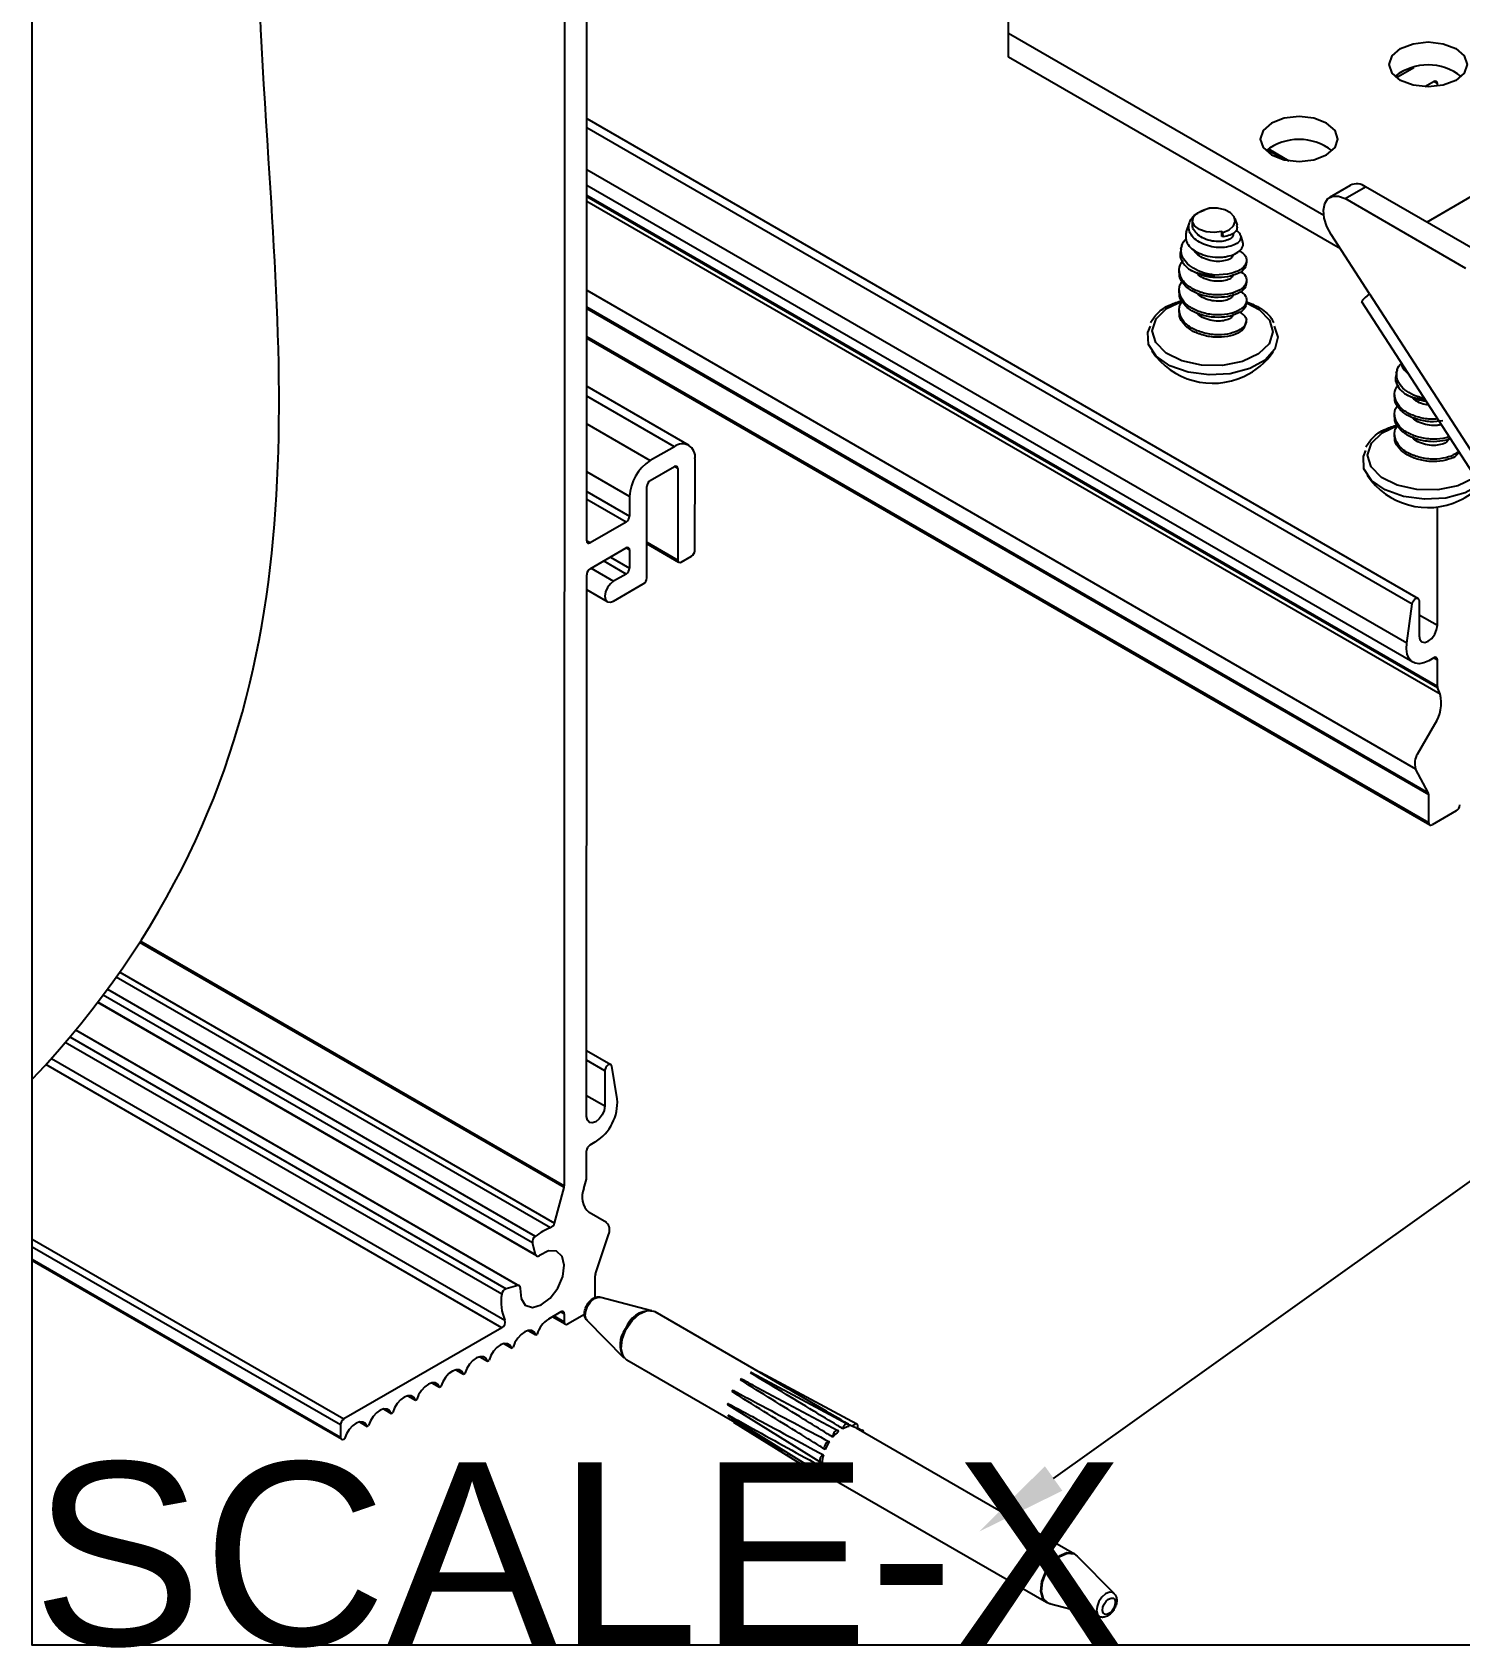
# Model space of a CAD drawing. Extents: x 0 to 9.71, y -8.92 to 0.
# Drawn here: x 0 to 2.93, y -8.925 to -5.609 of the extents above; entities that cross this region are included whole.
import ezdxf
from ezdxf import colors
from ezdxf.entities.mleader import LeaderData, LeaderLine
from ezdxf.math import Vec2, Vec3

# ---------------------------------------------------------------- set-up
doc = ezdxf.new("R2010")
doc.units = 0
doc.header["$LTSCALE"] = 0.5
doc.header["$MEASUREMENT"] = 0
for name, color, linetype in [('Brackets', 181, 'CONTINUOUS'), ('Dimension', 10, 'CONTINUOUS'), ('FAB DWG', 221, 'CONTINUOUS'), ('Hardware', 242, 'CONTINUOUS'), ('Housing', 150, 'CONTINUOUS')]:
    doc.layers.add(name, color=color, linetype=linetype)
doc.layers.add('Text-Unprinted', color=131, linetype='CONTINUOUS', plot=False)
doc.styles.add('LSAD_Standard', font='arial.ttf')
doc.styles.get("Standard").update_dxf_attribs({"font": 'arial.ttf'})

msp = doc.modelspace()

# ---------------------------------------------------------------- linework, layer by layer
at = {"layer": 'Brackets', "transparency": 16777216}
for p, q in [((2.0037, -5.6117), (2.0037, -5.5097)), ((2.6513, -5.9855), (2.0037, -5.6117)), ((2.0037, -5.6606), (2.0037, -5.6117)), ((2.6854, -6.054), (2.0037, -5.6606)), ((2.8624, -5.9988), (3.4765, -5.6444)), ((2.6636, -5.9478), (2.7059, -5.9234)), ((2.6948, -5.9509), (2.7371, -5.9265)), ((2.9852, -6.0697), (2.7371, -5.9265)), ((2.9429, -6.0941), (2.6948, -5.9509)), ((2.745, -6.1462), (2.6664, -6.0247)), ((3.4504, -7.2775), (2.7291, -6.1623)), ((2.745, -6.1462), (3.4662, -7.2614))]:
    msp.add_line(p, q, dxfattribs=at)
at = {"layer": 'Brackets', "transparency": 16777216, "flags": 128}
for points in [[(2.9221, -5.7082), (2.8961, -5.7182), (2.8655, -5.7217), (2.8349, -5.7182), (2.8089, -5.7082), (2.7916, -5.6932), (2.7855, -5.6755), (2.7916, -5.6578), (2.8089, -5.6429), (2.8349, -5.6329), (2.8655, -5.6293), (2.8961, -5.6329), (2.9221, -5.6429), (2.9394, -5.6578), (2.9455, -5.6755), (2.9394, -5.6932), (2.9221, -5.7082)], [(2.6569, -5.8612), (2.6743, -5.8462), (2.6803, -5.8285), (2.6743, -5.8109), (2.6569, -5.7959), (2.631, -5.7859), (2.6003, -5.7824), (2.5697, -5.7859), (2.5438, -5.7959), (2.5264, -5.8109), (2.5203, -5.8285), (2.5264, -5.8462), (2.5438, -5.8612), (2.5697, -5.8712), (2.6003, -5.8747), (2.631, -5.8712), (2.6569, -5.8612)], [(2.6664, -6.0247), (2.6576, -6.0079), (2.6521, -5.9906), (2.6507, -5.9743), (2.6533, -5.9606), (2.6598, -5.9507), (2.6695, -5.9455), (2.6815, -5.9456), (2.6948, -5.9509)], [(2.745, -6.1462), (2.736, -6.1537), (2.7306, -6.1591), (2.7291, -6.1621), (2.7291, -6.1623)]]:
    msp.add_lwpolyline(points, dxfattribs=at)
at = {"layer": 'Brackets', "transparency": 16777216}
for centre, radius, start, end in [((2.8655, -5.7861), 0.1097, 51.7505, 128.0891), ((2.6003, -5.939), 0.1096, 51.7271, 128.2729), ((2.7189, -5.951), 0.0305, 53.3912, 115.307)]:
    msp.add_arc(centre, radius, start, end, dxfattribs=at)
at = {"layer": 'Dimension', "transparency": 16777216}
msp.add_open_spline([(0, -7.7583), (0.5678, -7.1527), (0.4742, -5.7013), (0.3806, -4.25), (1.5469, -3.5139)], degree=3, knots=[0.28605, 0.28605, 0.28605, 0.28605, 1, 1.899542, 1.899542, 1.899542, 1.899542], dxfattribs=at)
at = {"layer": 'Hardware', "transparency": 16777216}
for p, q in [((2.3688, -6.0206), (2.3754, -6.0003)), ((2.3816, -6.0036), (2.3816, -5.9963)), ((2.4168, -5.9701), (2.4053, -5.9746)), ((2.4688, -5.9914), (2.4733, -6.0054)), ((2.4437, -6.0202), (2.4419, -6.0181)), ((2.4419, -6.0283), (2.4419, -6.0181)), ((2.4447, -6.0286), (2.4419, -6.0283)), ((2.4447, -6.0286), (2.4437, -6.0202)), ((2.4802, -6.0263), (2.4846, -6.0396)), ((2.3576, -6.0547), (2.3602, -6.0468)), ((2.3546, -6.1031), (2.3546, -6.098)), ((2.4926, -6.0776), (2.4926, -6.0827)), ((2.4537, -6.1062), (2.4273, -6.1076)), ((2.4926, -6.1184), (2.4926, -6.1235)), ((2.3546, -6.1439), (2.3546, -6.1388)), ((2.4926, -6.1593), (2.4926, -6.1644)), ((2.3546, -6.1848), (2.3546, -6.1797)), ((2.7997, -6.3097), (2.8023, -6.3019)), ((2.7966, -6.3582), (2.7966, -6.3531)), ((2.7966, -6.399), (2.7966, -6.3939)), ((2.7966, -6.4398), (2.7966, -6.4347)), ((1.1668, -8.2052), (1.2714, -8.2325)), ((1.2148, -8.3304), (1.1389, -8.2535)), ((1.2779, -8.2351), (1.4939, -8.3598)), ((1.486, -8.488), (1.2204, -8.3347)), ((1.4764, -8.3597), (1.6744, -8.4657)), ((1.4792, -8.3858), (1.6537, -8.4792)), ((1.4949, -8.3596), (1.6929, -8.4656)), ((1.6184, -8.5446), (1.4276, -8.4262)), ((1.6197, -8.5677), (1.4289, -8.4493)), ((1.6312, -8.5809), (1.4404, -8.4625)), ((1.6909, -8.4735), (2.1392, -8.7323)), ((1.6942, -8.4734), (1.7044, -8.4788)), ((1.624, -8.5674), (1.6309, -8.5714)), ((2.0818, -8.8319), (1.6334, -8.5731)), ((2.1448, -8.7366), (2.2208, -8.8135)), ((2.1929, -8.8618), (2.0882, -8.8345))]:
    msp.add_line(p, q, dxfattribs=at)
at = {"layer": 'Hardware', "transparency": 16777216, "flags": 128}
for points in [[(2.4419, -6.0181), (2.426, -6.0205), (2.4098, -6.0192), (2.3957, -6.0144), (2.3858, -6.0069), (2.3817, -5.9978), (2.3839, -5.9884), (2.3922, -5.9803), (2.4053, -5.9746)], [(2.4437, -6.0202), (2.4568, -6.0147), (2.4658, -6.0069), (2.4695, -5.9978), (2.4675, -5.9885), (2.46, -5.9802), (2.448, -5.9739), (2.433, -5.9704), (2.4168, -5.9701)], [(2.4924, -6.1647), (2.5185, -6.1785), (2.5398, -6.2), (2.5469, -6.2244), (2.5391, -6.2485), (2.5172, -6.2697), (2.484, -6.2852), (2.4434, -6.2932), (2.4004, -6.2928), (2.3601, -6.284), (2.3273, -6.2678), (2.3061, -6.2463), (2.299, -6.2219), (2.3068, -6.1978), (2.3286, -6.1766), (2.3607, -6.1615)], [(2.5495, -6.2125), (2.5565, -6.2349), (2.5505, -6.2598), (2.5307, -6.2822), (2.4991, -6.2996), (2.4593, -6.3102), (2.4156, -6.3128), (2.3726, -6.3071), (2.3351, -6.2937), (2.3071, -6.2742), (2.2916, -6.2505), (2.2903, -6.2253), (2.2952, -6.2129)], [(2.9619, -6.5222), (2.9593, -6.5247), (2.9261, -6.5403), (2.8855, -6.5483), (2.8425, -6.5479), (2.8021, -6.539), (2.7694, -6.5229), (2.7482, -6.5013), (2.741, -6.477), (2.7489, -6.4528), (2.7707, -6.4317), (2.8028, -6.4166)], [(2.9719, -6.5377), (2.9412, -6.5547), (2.9014, -6.5653), (2.8577, -6.5679), (2.8147, -6.5622), (2.7772, -6.5488), (2.7492, -6.5292), (2.7337, -6.5056), (2.7324, -6.4804), (2.7373, -6.468)], [(1.1389, -8.2535), (1.1371, -8.2511), (1.1351, -8.2436), (1.1361, -8.2341), (1.14, -8.2241), (1.1462, -8.215), (1.1537, -8.2084), (1.1615, -8.2051), (1.1668, -8.2052)], [(1.2204, -8.3347), (1.2127, -8.3267), (1.2086, -8.3114), (1.2106, -8.292), (1.2186, -8.2716), (1.2312, -8.2532), (1.2465, -8.2396), (1.2622, -8.2329), (1.276, -8.2342), (1.2779, -8.2351)], [(1.6553, -8.481), (1.654, -8.4793), (1.652, -8.4788), (1.6497, -8.4794), (1.6473, -8.4812), (1.6452, -8.4838), (1.6437, -8.4869), (1.643, -8.49), (1.6432, -8.4926)], [(1.6762, -8.4711), (1.6762, -8.4683), (1.6752, -8.4663), (1.6734, -8.4654), (1.6712, -8.4656), (1.6688, -8.467), (1.6665, -8.4693), (1.6648, -8.4723), (1.6638, -8.4754)], [(1.6935, -8.475), (1.6946, -8.4721), (1.6948, -8.4692), (1.6942, -8.4668), (1.6927, -8.4655), (1.6906, -8.4653), (1.6882, -8.4662), (1.6858, -8.4683), (1.6839, -8.4711)], [(1.7063, -8.4824), (1.706, -8.4808), (1.7048, -8.4791), (1.7029, -8.4784), (1.7006, -8.479), (1.7005, -8.479)], [(1.6362, -8.5022), (1.634, -8.5021), (1.6316, -8.5032), (1.6293, -8.5053), (1.6273, -8.5081), (1.6261, -8.5112), (1.6258, -8.5142), (1.6263, -8.5166), (1.6278, -8.5181)], [(1.624, -8.529), (1.6216, -8.5305), (1.6193, -8.5329), (1.6176, -8.5359), (1.6167, -8.539), (1.6167, -8.5419), (1.6176, -8.544), (1.6193, -8.545), (1.6215, -8.5449)], [(1.6221, -8.5544), (1.62, -8.557), (1.6186, -8.5601), (1.6179, -8.5632), (1.6183, -8.5658), (1.6195, -8.5675), (1.6214, -8.5682), (1.6237, -8.5676), (1.6261, -8.5659)], [(1.6309, -8.5714), (1.6297, -8.5745), (1.6294, -8.5774), (1.6301, -8.5798), (1.6316, -8.5811), (1.6337, -8.5813), (1.6361, -8.5803), (1.6385, -8.5783), (1.6397, -8.5767)], [(2.0882, -8.8345), (2.0853, -8.8335), (2.0757, -8.8246), (2.0716, -8.8093), (2.0737, -8.79), (2.0816, -8.7697), (2.0941, -8.7513), (2.1094, -8.7378), (2.1251, -8.7311), (2.1387, -8.7324), (2.1448, -8.7366)], [(2.1392, -8.7323), (2.1373, -8.7313), (2.1236, -8.7301), (2.1079, -8.7367), (2.0925, -8.7503), (2.0799, -8.7687)], [(2.0799, -8.7687), (2.072, -8.7892), (2.0699, -8.8085), (2.074, -8.8239), (2.0818, -8.8319)], [(2.2208, -8.8135), (2.2178, -8.8114), (2.211, -8.8108), (2.2033, -8.8141), (2.1958, -8.8208), (2.1896, -8.8298), (2.1857, -8.8399), (2.1847, -8.8494), (2.1867, -8.8569), (2.1914, -8.8613), (2.1929, -8.8618)], [(2.22, -8.8439), (2.2159, -8.8498), (2.211, -8.8541), (2.2059, -8.8563), (2.2015, -8.8559), (2.1984, -8.853), (2.1971, -8.8481), (2.1978, -8.8419), (2.2003, -8.8353), (2.2044, -8.8294), (2.2093, -8.825), (2.2144, -8.8229), (2.2188, -8.8233), (2.2219, -8.8261), (2.2232, -8.8311), (2.2225, -8.8373), (2.22, -8.8439)]]:
    msp.add_lwpolyline(points, dxfattribs=at)
at = {"layer": 'Hardware', "transparency": 16777216}
for centre, radius, start, end in [((2.4224, -6.0043), 0.1034, 244.1727, 272.7143), ((2.4608, -6.1987), 0.0317, 297.5498, 1.6288), ((2.4233, -6.1788), 0.151, 214.0974, 295.0415), ((2.4233, -6.1788), 0.151, 295.0415, 325.0404), ((2.8644, -6.2594), 0.1034, 244.1727, 266.8025), ((2.9028, -6.4538), 0.0317, 297.5498, 326.025), ((2.8653, -6.4339), 0.151, 214.0974, 295.0415), ((2.8653, -6.4339), 0.151, 295.0415, 315.5631), ((1.2713, -8.2898), 0.0573, 89.8726, 160.5926), ((1.2586, -8.3023), 0.0521, 142.7688, 212.7588), ((1.4557, -8.3753), 0.00213, 92.6976, 175.4731), ((1.4761, -8.3614), 0.00164, 81.2401, 160.2736), ((1.4946, -8.3607), 0.00112, 71.1561, 140.8552), ((1.439, -8.3987), 0.00256, 116.1792, 188.1243), ((1.4292, -8.4251), 0.00192, 126.2944, 214.5943), ((1.43, -8.4483), 0.00149, 143.2062, 221.8514), ((1.441, -8.4617), 0.000994, 167.679, 231.188), ((1.7048, -8.5442), 0.0803, 128.093, 140.0777), ((1.6827, -8.5099), 0.0394, 99.4703, 118.788), ((1.6809, -8.4909), 0.02, 60.2073, 81.6398), ((1.7189, -8.556), 0.0987, 146.9292, 157.3743), ((1.6917, -8.5478), 0.0703, 164.5224, 177.6309), ((1.6533, -8.5498), 0.0316, 188.2636, 210.6536), ((1.643, -8.5564), 0.0193, 230.8666, 239.9984)]:
    msp.add_arc(centre, radius, start, end, dxfattribs=at)
for points, knots in [([(2.4474, -6.051), (2.4418, -6.0512), (2.4304, -6.0517), (2.4122, -6.0478), (2.3954, -6.0408), (2.3824, -6.0309), (2.3749, -6.0187), (2.3731, -6.0059), (2.3777, -5.9939), (2.3847, -5.9849), (2.3908, -5.9815), (2.3923, -5.9806)], [0, 0, 0, 0, 0.119838, 0.24375, 0.368513, 0.493067, 0.611994, 0.731076, 0.849958, 0.963263, 1, 1, 1, 1]), ([(2.3959, -5.9784), (2.3977, -5.9773), (2.4037, -5.9733), (2.4113, -5.9714), (2.4168, -5.9701)], [0, 0, 0, 0, 0.294246, 1, 1, 1, 1]), ([(2.3689, -6.0206), (2.3681, -6.0246), (2.3665, -6.0329), (2.372, -6.0455), (2.383, -6.0567), (2.399, -6.065), (2.418, -6.0703), (2.4357, -6.0717), (2.4458, -6.0705), (2.4496, -6.07)], [0, 0, 0, 0, 0.140818, 0.290005, 0.441509, 0.592877, 0.746367, 0.90275, 1, 1, 1, 1]), ([(2.4419, -6.0385), (2.4367, -6.0388), (2.4262, -6.0392), (2.4095, -6.035), (2.3949, -6.0278), (2.3852, -6.0174), (2.3809, -6.0087), (2.3819, -6.0042), (2.382, -6.0036)], [0, 0, 0, 0, 0.192669, 0.390743, 0.58047, 0.776708, 0.972946, 1, 1, 1, 1]), ([(2.4651, -6.024), (2.4648, -6.026), (2.4642, -6.0304), (2.4558, -6.0359), (2.4465, -6.0377), (2.4419, -6.0385)], [0, 0, 0, 0, 0.293943, 0.651856, 1, 1, 1, 1]), ([(2.4447, -6.0286), (2.4498, -6.0276), (2.4598, -6.0255), (2.4697, -6.0194), (2.4746, -6.0123), (2.4734, -6.0076), (2.4729, -6.0055)], [0, 0, 0, 0, 0.2731399, 0.5321947, 0.7919879, 1, 1, 1, 1]), ([(2.4709, -6.0161), (2.471, -6.0161), (2.4757, -6.0181), (2.4798, -6.0239), (2.4818, -6.0328), (2.4762, -6.0414), (2.4647, -6.0479), (2.4532, -6.0499), (2.4474, -6.051)], [0, 0, 0, 0, 0.005424, 0.205002, 0.405664, 0.605946, 0.797349, 1, 1, 1, 1]), ([(2.3583, -6.0548), (2.3572, -6.0585), (2.3547, -6.0671), (2.3598, -6.0809), (2.3687, -6.0913), (2.3757, -6.0962), (2.3773, -6.0974)], [0, 0, 0, 0, 0.24364, 0.56966, 0.901705, 1, 1, 1, 1]), ([(2.4273, -6.1076), (2.4195, -6.1063), (2.4039, -6.1037), (2.3829, -6.0944), (2.3674, -6.0819), (2.3587, -6.0666), (2.3581, -6.0511), (2.3619, -6.0396), (2.3674, -6.0346), (2.3683, -6.0338)], [0, 0, 0, 0, 0.1653344, 0.3306677, 0.4951001, 0.6538847, 0.813242, 0.9719327, 1, 1, 1, 1]), ([(2.4419, -6.0794), (2.4367, -6.0796), (2.4262, -6.0801), (2.4094, -6.0758), (2.3954, -6.0685), (2.3871, -6.0616), (2.3856, -6.0574), (2.3855, -6.0571)], [0, 0, 0, 0, 0.243729, 0.494298, 0.734306, 0.98255, 1, 1, 1, 1]), ([(2.4651, -6.0648), (2.4648, -6.0668), (2.4642, -6.0712), (2.4558, -6.0767), (2.4465, -6.0785), (2.4419, -6.0794)], [0, 0, 0, 0, 0.2939432, 0.6518559, 1, 1, 1, 1]), ([(2.4496, -6.07), (2.4548, -6.0689), (2.4659, -6.0664), (2.4785, -6.0593), (2.485, -6.05), (2.4868, -6.0428), (2.4846, -6.0397), (2.4845, -6.0397)], [0, 0, 0, 0, 0.221429, 0.479853, 0.738877, 0.997324, 1, 1, 1, 1]), ([(2.4778, -6.0585), (2.4806, -6.06), (2.4894, -6.0646), (2.494, -6.0756), (2.4905, -6.0889), (2.4767, -6.1002), (2.4613, -6.1042), (2.4537, -6.1062)], [0, 0, 0, 0, 0.107373, 0.3328, 0.551056, 0.778501, 1, 1, 1, 1]), ([(2.4537, -6.147), (2.4452, -6.1479), (2.4279, -6.1498), (2.4004, -6.1445), (2.3766, -6.1342), (2.3597, -6.1188), (2.3533, -6.1009), (2.3548, -6.0864), (2.3612, -6.0794), (2.3629, -6.0776)], [0, 0, 0, 0, 0.156772, 0.317753, 0.472229, 0.631782, 0.791334, 0.945811, 1, 1, 1, 1]), ([(2.4537, -6.1113), (2.4452, -6.1122), (2.428, -6.114), (2.3998, -6.1089), (2.3848, -6.1012), (2.3773, -6.0974)], [0, 0, 0, 0, 0.3286, 0.666022, 1, 1, 1, 1]), ([(2.4919, -6.0826), (2.4915, -6.0864), (2.4904, -6.0946), (2.4766, -6.1053), (2.4613, -6.1093), (2.4537, -6.1113)], [0, 0, 0, 0, 0.294199, 0.651774, 1, 1, 1, 1]), ([(2.4537, -6.1521), (2.4452, -6.153), (2.4279, -6.1549), (2.4004, -6.1496), (2.3764, -6.1393), (2.3605, -6.124), (2.3534, -6.1108), (2.355, -6.104), (2.3552, -6.1032)], [0, 0, 0, 0, 0.192746, 0.390666, 0.580589, 0.776754, 0.972918, 1, 1, 1, 1]), ([(2.4799, -6.1414), (2.482, -6.1425), (2.4898, -6.1468), (2.4939, -6.1573), (2.4905, -6.1706), (2.4765, -6.1816), (2.4545, -6.1888), (2.4277, -6.1904), (2.4004, -6.1854), (2.3766, -6.175), (2.3597, -6.1596), (2.3535, -6.1417), (2.3543, -6.1282), (2.3598, -6.1221), (2.3606, -6.1212)], [0, 0, 0, 0, 0.033301, 0.129411, 0.222464, 0.319434, 0.41387, 0.508305, 0.605275, 0.698328, 0.794438, 0.890549, 0.983601, 1, 1, 1, 1]), ([(2.4419, -6.1202), (2.4367, -6.1204), (2.4262, -6.1209), (2.4096, -6.1166), (2.3966, -6.1106), (2.3918, -6.1051), (2.39, -6.103)], [0, 0, 0, 0, 0.277265, 0.56231, 0.835341, 1, 1, 1, 1]), ([(2.4651, -6.1056), (2.4648, -6.1076), (2.4642, -6.112), (2.4558, -6.1175), (2.4465, -6.1193), (2.4419, -6.1202)], [0, 0, 0, 0, 0.293943, 0.651856, 1, 1, 1, 1]), ([(2.4799, -6.1006), (2.482, -6.1017), (2.4898, -6.106), (2.4939, -6.1165), (2.4905, -6.1297), (2.4767, -6.141), (2.4613, -6.145), (2.4537, -6.147)], [0, 0, 0, 0, 0.080462, 0.312686, 0.537521, 0.771823, 1, 1, 1, 1]), ([(2.4919, -6.1235), (2.4915, -6.1272), (2.4904, -6.1354), (2.4766, -6.1461), (2.4613, -6.1501), (2.4537, -6.1521)], [0, 0, 0, 0, 0.294199, 0.651774, 1, 1, 1, 1]), ([(2.2955, -6.2053), (2.2997, -6.1988), (2.3091, -6.1846), (2.3319, -6.169), (2.3516, -6.1628), (2.3597, -6.1602)], [0, 0, 0, 0, 0.328652, 0.7244601, 1, 1, 1, 1]), ([(2.4919, -6.1643), (2.4915, -6.168), (2.4904, -6.1763), (2.4764, -6.1867), (2.4545, -6.1939), (2.4277, -6.1955), (2.4005, -6.1905), (2.3764, -6.1801), (2.3605, -6.1648), (2.3534, -6.1516), (2.355, -6.1448), (2.3552, -6.144)], [0, 0, 0, 0, 0.104822, 0.232224, 0.356295, 0.480367, 0.607769, 0.730023, 0.856295, 0.982567, 1, 1, 1, 1]), ([(2.4924, -6.1978), (2.492, -6.2023), (2.4911, -6.2113), (2.4764, -6.2224), (2.4545, -6.2296), (2.4277, -6.2312), (2.4004, -6.2262), (2.3766, -6.2158), (2.3597, -6.2004), (2.3535, -6.1826), (2.3543, -6.169), (2.3598, -6.1629), (2.3606, -6.162)], [0, 0, 0, 0, 0.109878, 0.22089, 0.328999, 0.437109, 0.54812, 0.654647, 0.764674, 0.8747, 0.981227, 1, 1, 1, 1]), ([(2.4651, -6.1465), (2.4648, -6.1485), (2.4642, -6.1529), (2.4557, -6.1582), (2.4424, -6.1616), (2.426, -6.1616), (2.4097, -6.1574), (2.3966, -6.1515), (2.3919, -6.146), (2.3901, -6.144)], [0, 0, 0, 0, 0.130513, 0.289429, 0.444007, 0.598585, 0.757501, 0.909719, 1, 1, 1, 1]), ([(2.4946, -6.1634), (2.5039, -6.1672), (2.5148, -6.1716), (2.5235, -6.1776), (2.5248, -6.1785)], [0, 0, 0, 0, 0.851871, 1, 1, 1, 1]), ([(2.4754, -6.2268), (2.4686, -6.2295), (2.455, -6.2349), (2.4276, -6.2362), (2.4005, -6.2313), (2.3764, -6.2209), (2.3605, -6.2056), (2.3534, -6.1925), (2.355, -6.1857), (2.3552, -6.1848)], [0, 0, 0, 0, 0.1644881, 0.3255294, 0.490894, 0.6495772, 0.8134749, 0.9773726, 1, 1, 1, 1]), ([(2.4651, -6.1873), (2.4648, -6.1893), (2.4642, -6.1937), (2.4557, -6.199), (2.4424, -6.2024), (2.426, -6.2024), (2.4097, -6.1983), (2.3966, -6.1923), (2.3919, -6.1868), (2.3901, -6.1848)], [0, 0, 0, 0, 0.130513, 0.289429, 0.444007, 0.598585, 0.757501, 0.909719, 1, 1, 1, 1]), ([(2.4924, -6.1978), (2.4906, -6.1945), (2.4876, -6.1891), (2.4809, -6.1851), (2.4783, -6.1836)], [0, 0, 0, 0, 0.613018, 1, 1, 1, 1]), ([(2.5248, -6.1785), (2.5295, -6.1819), (2.5399, -6.1896), (2.5454, -6.1996), (2.5484, -6.205)], [0, 0, 0, 0, 0.449813, 1, 1, 1, 1]), ([(2.8573, -6.3605), (2.8536, -6.3598), (2.8423, -6.3572), (2.825, -6.3495), (2.8095, -6.3369), (2.8008, -6.3217), (2.8002, -6.3062), (2.804, -6.2947), (2.8095, -6.2896), (2.8103, -6.2889)], [0.0852186, 0.0852186, 0.0852186, 0.0852186, 0.1653344, 0.3306677, 0.4951001, 0.6538847, 0.813242, 0.9719327, 1, 1, 1, 1]), ([(2.8098, -6.287), (2.8098, -6.2873), (2.8102, -6.2917), (2.8139, -6.3003), (2.8209, -6.3076), (2.8251, -6.3107)], [0.1330539, 0.1330539, 0.1330539, 0.1330539, 0.1408183, 0.290005, 0.4329667, 0.4329667, 0.4329667, 0.4329667]), ([(2.8004, -6.3099), (2.7993, -6.3136), (2.7968, -6.3222), (2.8019, -6.336), (2.8108, -6.3464), (2.8178, -6.3513), (2.8194, -6.3524)], [0, 0, 0, 0, 0.24364, 0.56966, 0.901705, 1, 1, 1, 1]), ([(2.8958, -6.4072), (2.8873, -6.4081), (2.87, -6.41), (2.8425, -6.4047), (2.8185, -6.3944), (2.8025, -6.379), (2.7954, -6.3659), (2.7971, -6.3591), (2.7973, -6.3582)], [0, 0, 0, 0, 0.192746, 0.390666, 0.580589, 0.776754, 0.972918, 1, 1, 1, 1]), ([(2.8849, -6.4031), (2.88, -6.4035), (2.8661, -6.4041), (2.8425, -6.3996), (2.8187, -6.3893), (2.8018, -6.3739), (2.7954, -6.3559), (2.7969, -6.3414), (2.8033, -6.3345), (2.805, -6.3327)], [0.0665749, 0.0665749, 0.0665749, 0.0665749, 0.156772, 0.3177526, 0.4722291, 0.6317818, 0.7913345, 0.945811, 1, 1, 1, 1]), ([(2.8616, -6.3671), (2.8551, -6.3663), (2.8396, -6.3628), (2.8269, -6.3563), (2.8194, -6.3524)], [0.4306369, 0.4306369, 0.4306369, 0.4306369, 0.6660223, 1, 1, 1, 1]), ([(2.8667, -6.375), (2.8617, -6.3743), (2.8512, -6.3714), (2.8387, -6.3657), (2.8339, -6.3602), (2.8321, -6.3581)], [0.304403, 0.304403, 0.304403, 0.304403, 0.5623097, 0.8353413, 1, 1, 1, 1]), ([(2.9085, -6.4397), (2.9046, -6.441), (2.8927, -6.4441), (2.8698, -6.4454), (2.8425, -6.4405), (2.8187, -6.4301), (2.8018, -6.4147), (2.7955, -6.3968), (2.7964, -6.3832), (2.8019, -6.3771), (2.8027, -6.3762)], [0.3608511, 0.3608511, 0.3608511, 0.3608511, 0.4138695, 0.5083049, 0.6052754, 0.698328, 0.7944383, 0.8905487, 0.9836013, 1, 1, 1, 1]), ([(2.7376, -6.4604), (2.7418, -6.4539), (2.7511, -6.4396), (2.7739, -6.4241), (2.7937, -6.4178), (2.8018, -6.4153)], [0, 0, 0, 0, 0.328652, 0.7244601, 1, 1, 1, 1]), ([(2.9112, -6.4438), (2.9065, -6.4456), (2.8939, -6.4491), (2.8698, -6.4505), (2.8426, -6.4456), (2.8185, -6.4352), (2.8026, -6.4199), (2.7954, -6.4067), (2.7971, -6.3999), (2.7973, -6.3991)], [0.2703582, 0.2703582, 0.2703582, 0.2703582, 0.3562952, 0.4803665, 0.6077686, 0.7300232, 0.8562952, 0.9825672, 1, 1, 1, 1]), ([(2.9279, -6.4696), (2.9251, -6.4723), (2.9162, -6.4783), (2.8966, -6.4847), (2.8698, -6.4863), (2.8425, -6.4813), (2.8187, -6.4709), (2.8018, -6.4555), (2.7955, -6.4376), (2.7964, -6.4241), (2.8019, -6.418), (2.8027, -6.4171)], [0.1435522, 0.1435522, 0.1435522, 0.1435522, 0.22089, 0.3289994, 0.4371087, 0.5481203, 0.6546467, 0.7646736, 0.8747005, 0.9812268, 1, 1, 1, 1]), ([(2.8923, -6.4145), (2.8897, -6.4152), (2.8823, -6.4167), (2.8681, -6.4167), (2.8518, -6.4125), (2.8387, -6.4066), (2.8339, -6.4011), (2.8322, -6.399)], [0.3502743, 0.3502743, 0.3502743, 0.3502743, 0.444007, 0.5985853, 0.7575011, 0.9097194, 1, 1, 1, 1]), ([(2.9175, -6.4819), (2.9106, -6.4846), (2.8971, -6.4899), (2.8697, -6.4913), (2.8426, -6.4864), (2.8185, -6.476), (2.8026, -6.4607), (2.7954, -6.4476), (2.7971, -6.4407), (2.7973, -6.4399)], [0, 0, 0, 0, 0.1644881, 0.3255294, 0.490894, 0.6495772, 0.8134749, 0.9773726, 1, 1, 1, 1]), ([(2.9072, -6.4424), (2.9069, -6.4444), (2.9063, -6.4488), (2.8977, -6.4541), (2.8845, -6.4575), (2.8681, -6.4575), (2.8518, -6.4533), (2.8387, -6.4474), (2.8339, -6.4419), (2.8322, -6.4399)], [0, 0, 0, 0, 0.130513, 0.289429, 0.444007, 0.598585, 0.757501, 0.909719, 1, 1, 1, 1]), ([(1.1389, -8.253), (1.1379, -8.252), (1.1353, -8.2494), (1.1335, -8.2432), (1.1333, -8.235), (1.136, -8.2254), (1.1417, -8.2159), (1.1493, -8.2085), (1.1573, -8.2049), (1.1635, -8.2041), (1.1662, -8.2052), (1.1666, -8.2054)], [0, 0, 0, 0, 0.06444, 0.168056, 0.288578, 0.430646, 0.578038, 0.727819, 0.865064, 0.977726, 1, 1, 1, 1]), ([(1.6432, -8.4926), (1.6395, -8.4903), (1.6196, -8.478), (1.5563, -8.4388), (1.4969, -8.4019), (1.4536, -8.3751)], [0, 0, 0, 0, 0.058989, 0.315059, 1, 1, 1, 1]), ([(1.4556, -8.3732), (1.4561, -8.3734), (1.46, -8.3755), (1.4679, -8.3797), (1.4753, -8.3837), (1.4794, -8.3859)], [0, 0, 0, 0, 0.06283, 0.483617, 1, 1, 1, 1]), ([(1.6638, -8.4754), (1.66, -8.4732), (1.6402, -8.4611), (1.5771, -8.4228), (1.5178, -8.3869), (1.4746, -8.3608)], [0, 0, 0, 0, 0.058989, 0.315059, 1, 1, 1, 1]), ([(1.6839, -8.4711), (1.6801, -8.4689), (1.6602, -8.4572), (1.5968, -8.42), (1.5371, -8.3853), (1.4937, -8.36)], [0, 0, 0, 0, 0.058989, 0.3150592, 1, 1, 1, 1]), ([(1.6278, -8.5181), (1.624, -8.5157), (1.6039, -8.5032), (1.54, -8.4636), (1.4801, -8.4263), (1.4364, -8.3991)], [0, 0, 0, 0, 0.058989, 0.315059, 1, 1, 1, 1]), ([(1.4378, -8.3964), (1.4383, -8.3967), (1.4421, -8.3987), (1.4592, -8.4077), (1.5247, -8.4426), (1.587, -8.4759), (1.6362, -8.5022)], [0, 0, 0, 0, 0.007458, 0.057409, 0.257212, 1, 1, 1, 1]), ([(1.428, -8.4236), (1.4285, -8.4238), (1.4323, -8.4258), (1.4491, -8.4348), (1.5138, -8.4697), (1.5754, -8.5029), (1.624, -8.529)], [0, 0, 0, 0, 0.0074583, 0.057409, 0.2572117, 1, 1, 1, 1]), ([(1.4288, -8.4474), (1.4293, -8.4476), (1.433, -8.4497), (1.4495, -8.4588), (1.5134, -8.4943), (1.5742, -8.5279), (1.6221, -8.5544)], [0, 0, 0, 0, 0.007458, 0.057409, 0.257212, 1, 1, 1, 1]), ([(1.4861, -8.4881), (1.4871, -8.4887), (1.5115, -8.5027), (1.5359, -8.5168), (1.5594, -8.5303)], [0, 0, 0, 0, 0.040038, 1, 1, 1, 1]), ([(2.2207, -8.8139), (2.2215, -8.8147), (2.2239, -8.8169), (2.2259, -8.8226), (2.2265, -8.8305), (2.2247, -8.8382), (2.2225, -8.8429), (2.2217, -8.8445)], [0, 0, 0, 0, 0.102585, 0.316867, 0.561113, 0.852572, 1, 1, 1, 1]), ([(2.0903, -8.8345), (2.0896, -8.8346), (2.0865, -8.8347), (2.0841, -8.8327), (2.0822, -8.8313)], [0, 0, 0, 0, 0.2350531, 1, 1, 1, 1]), ([(2.2217, -8.8445), (2.2201, -8.8471), (2.2165, -8.853), (2.2089, -8.8594), (2.2009, -8.8623), (2.1952, -8.8629), (2.193, -8.8618), (2.1929, -8.8618)], [0, 0, 0, 0, 0.243514, 0.530407, 0.782653, 0.992683, 1, 1, 1, 1])]:
    msp.add_open_spline(points, degree=3, knots=knots, dxfattribs=at)
at = {"layer": 'Housing', "transparency": 16777216}
for p, q in [((1.1381, -6.6532), (1.1382, -5.4987)), ((1.0923, -5.5375), (1.092, -7.977)), ((2.8, -5.6979), (2.8037, -5.7)), ((2.8037, -5.7), (2.8359, -5.6814)), ((2.8775, -5.7105), (2.8585, -5.7215)), ((2.8846, -5.7146), (2.8775, -5.7105)), ((2.8846, -5.7203), (2.8846, -5.7146)), ((1.1382, -5.7867), (2.8446, -6.7714)), ((1.1382, -5.8048), (2.8327, -6.7827)), ((2.5708, -5.8715), (2.535, -5.8508)), ((2.5375, -5.8488), (2.5796, -5.8731)), ((2.8214, -6.863), (1.1382, -5.8917)), ((2.8342, -6.9024), (1.1382, -5.9237)), ((2.8843, -6.9518), (1.1382, -5.9442)), ((1.1382, -5.9465), (2.8847, -6.9544)), ((2.8898, -6.9677), (1.1382, -5.9569)), ((1.1382, -6.1389), (2.8396, -7.1208)), ((2.8659, -7.1708), (1.1382, -6.1738)), ((1.1382, -6.1765), (2.8666, -7.1739)), ((2.8665, -7.2319), (1.1382, -6.2345)), ((2.8686, -7.2365), (1.1382, -6.2379)), ((1.1381, -6.3359), (1.3479, -6.457)), ((1.318, -6.46), (1.1381, -6.3562)), ((1.1381, -6.4133), (1.2685, -6.4885)), ((1.318, -6.46), (1.2685, -6.4885)), ((1.3603, -6.6723), (1.3604, -6.4845)), ((1.226, -6.562), (1.1381, -6.5113)), ((1.2685, -6.5294), (1.318, -6.5008)), ((1.325, -6.5049), (1.3179, -6.5008)), ((1.325, -6.5049), (1.325, -6.6927)), ((1.1381, -6.5517), (1.226, -6.6024)), ((1.226, -6.562), (1.226, -6.6024)), ((1.2614, -6.7294), (1.2614, -6.5416)), ((1.219, -6.6147), (1.1381, -6.568)), ((2.8843, -6.8265), (2.8843, -6.5838)), ((1.219, -6.6147), (1.1452, -6.6573)), ((1.1381, -6.6532), (1.1452, -6.6573)), ((1.2614, -6.656), (1.325, -6.6927)), ((1.3271, -6.6973), (1.2614, -6.6594)), ((1.1452, -6.7104), (1.219, -6.6678)), ((1.219, -6.7213), (1.1726, -6.6945)), ((1.1868, -6.6864), (1.226, -6.709)), ((1.226, -6.6719), (1.219, -6.6678)), ((1.226, -6.6719), (1.226, -6.709)), ((1.3321, -6.6968), (1.3533, -6.6845)), ((1.138, -7.8345), (1.1381, -6.7226)), ((1.147, -6.7093), (1.1933, -6.736)), ((1.219, -6.7213), (1.1933, -6.736)), ((1.1808, -6.7781), (1.1381, -6.7535)), ((1.1933, -6.7769), (1.2543, -6.7417)), ((2.8214, -6.863), (2.8327, -6.7827)), ((2.8467, -6.776), (2.8467, -6.8482)), ((2.8467, -6.8049), (2.8843, -6.8265)), ((2.8772, -6.8931), (2.8667, -6.8992)), ((2.8772, -6.8931), (2.8843, -6.8972)), ((2.8843, -6.9518), (2.8843, -6.8972)), ((2.8898, -6.9677), (2.8847, -6.9544)), ((2.8438, -7.0907), (2.8791, -7.0295)), ((2.8659, -7.1708), (2.8396, -7.1208)), ((2.8665, -7.2319), (2.8666, -7.1739)), ((2.9231, -7.2074), (2.8736, -7.236)), ((1.0916, -7.9801), (0.2204, -7.4773)), ((0.2219, -7.4749), (1.092, -7.977)), ((1.064, -8.063), (0.1723, -7.5485)), ((0.1796, -7.5382), (1.0721, -8.0532)), ((1.0269, -8.094), (0.1454, -7.5853)), ((0.1541, -7.5736), (1.0325, -8.0805)), ((1.0351, -8.1206), (0.1339, -7.6006)), ((0.1347, -7.5995), (1.0333, -8.118)), ((0.9967, -8.1815), (0.0887, -7.6576)), ((0.0895, -7.6565), (0.9998, -8.1818)), ((0.9638, -8.1995), (0.0678, -7.6825)), ((0.0773, -7.6713), (0.9726, -8.188)), ((0.0391, -7.7155), (0.9703, -8.2529)), ((1.138, -7.6993), (1.1876, -7.7279)), ((1.1755, -7.7406), (1.138, -7.719)), ((0.9639, -8.2682), (0.0279, -7.728)), ((1.1755, -7.7406), (1.1755, -7.8129)), ((1.2008, -7.7985), (1.1896, -7.7311)), ((1.138, -7.7912), (1.1755, -7.8129)), ((1.145, -7.893), (1.1556, -7.8869)), ((1.1379, -7.9599), (1.138, -7.9052)), ((1.0721, -8.0532), (1.0916, -7.9801)), ((1.1324, -7.9821), (1.1375, -7.9629)), ((1.1784, -8.052), (1.1431, -8.0316)), ((0, -8.0864), (0.6395, -8.4554)), ((1.1563, -8.1576), (1.1826, -8.0772)), ((0.6324, -8.4677), (0, -8.1028)), ((1.0333, -8.118), (1.0269, -8.094)), ((0, -8.1275), (0.6324, -8.4925)), ((0.6345, -8.4971), (0, -8.1309)), ((0.9967, -8.1815), (0.9726, -8.188)), ((1.1556, -8.2059), (1.1556, -8.1615)), ((1.0849, -8.2355), (1.0594, -8.2502)), ((1.094, -8.2608), (1.0675, -8.2455)), ((1.0705, -8.2438), (1.092, -8.2562)), ((1.092, -8.2396), (1.0849, -8.2355)), ((1.092, -8.2396), (1.092, -8.2562)), ((1.099, -8.2603), (1.1335, -8.2404)), ((0.9639, -8.2682), (0.6395, -8.4554)), ((1.0177, -8.2739), (1.0335, -8.283)), ((1.0335, -8.283), (1.0365, -8.2814)), ((0.9683, -8.3007), (0.9841, -8.3098)), ((0.9841, -8.3098), (0.987, -8.3082)), ((0.8694, -8.3543), (0.8852, -8.3634)), ((0.9189, -8.3275), (0.9346, -8.3366)), ((0.9346, -8.3366), (0.9376, -8.335)), ((0.82, -8.3811), (0.8357, -8.3902)), ((0.8852, -8.3634), (0.8881, -8.3618)), ((0.7706, -8.4079), (0.7863, -8.417)), ((0.7863, -8.417), (0.7893, -8.4154)), ((0.8357, -8.3902), (0.8387, -8.3886)), ((0.7211, -8.4347), (0.7369, -8.4438)), ((0.7369, -8.4438), (0.7398, -8.4422)), ((0.6324, -8.4677), (0.6324, -8.4925)), ((0.6717, -8.4615), (0.6874, -8.4706)), ((0.6874, -8.4706), (0.6904, -8.469)), ((0.6393, -8.4967), (0.641, -8.4958))]:
    msp.add_line(p, q, dxfattribs=at)
at = {"layer": 'Housing', "transparency": 16777216, "flags": 128}
for points in [[(1.1933, -6.736), (1.1866, -6.7415), (1.1808, -6.7492), (1.177, -6.7581), (1.1756, -6.7667), (1.177, -6.7737), (1.1808, -6.7781), (1.1866, -6.7792), (1.1933, -6.7769)], [(2.8327, -6.7827), (2.8336, -6.7793), (2.8353, -6.7761), (2.8377, -6.7734), (2.8403, -6.7716), (2.8428, -6.7709), (2.8449, -6.7715), (2.8462, -6.7733), (2.8467, -6.776)], [(2.8467, -6.8482), (2.8481, -6.8557), (2.8522, -6.8604), (2.8583, -6.8616), (2.8655, -6.8591), (2.8727, -6.8533), (2.8788, -6.845), (2.8828, -6.8357), (2.8843, -6.8265)], [(2.8667, -6.8992), (2.8567, -6.9037), (2.8472, -6.9055), (2.8387, -6.9044), (2.8314, -6.9006), (2.8259, -6.8942), (2.8223, -6.8855), (2.8207, -6.8749), (2.8214, -6.863)], [(1.1896, -7.7311), (1.1886, -7.7288), (1.1869, -7.7276), (1.1846, -7.7276), (1.182, -7.7288), (1.1795, -7.731), (1.1774, -7.7341), (1.176, -7.7374), (1.1755, -7.7406)], [(1.1755, -7.8129), (1.1741, -7.822), (1.17, -7.8314), (1.1639, -7.8396), (1.1567, -7.8454), (1.1496, -7.8479), (1.1435, -7.8467), (1.1394, -7.842), (1.138, -7.8345)], [(1.0018, -8.1874), (1.0033, -8.208), (1.0121, -8.2218), (1.0268, -8.2265), (1.0448, -8.2214), (1.0631, -8.2073), (1.0787, -8.1866), (1.0889, -8.1628), (1.0919, -8.1398), (1.0874, -8.1217), (1.0759, -8.1113), (1.0596, -8.1106), (1.041, -8.1196)], [(1.0333, -8.118), (1.0337, -8.1191), (1.0344, -8.12), (1.0352, -8.1207), (1.0362, -8.121), (1.0373, -8.1211), (1.0385, -8.1209), (1.0398, -8.1203), (1.041, -8.1196)], [(1.0018, -8.1874), (1.0019, -8.186), (1.0017, -8.1846), (1.0013, -8.1835), (1.0007, -8.1825), (0.9999, -8.1818), (0.9989, -8.1814), (0.9978, -8.1813), (0.9967, -8.1815)], [(1.0335, -8.283), (1.0301, -8.2773), (1.0248, -8.2741), (1.0181, -8.2739), (1.0108, -8.2766), (1.0033, -8.2819), (0.9964, -8.2895), (0.9908, -8.2985), (0.987, -8.3082)], [(0.9841, -8.3098), (0.9806, -8.3041), (0.9754, -8.3009), (0.9687, -8.3007), (0.9613, -8.3034), (0.9538, -8.3087), (0.947, -8.3163), (0.9414, -8.3253), (0.9376, -8.335)], [(0.8852, -8.3634), (0.8818, -8.3576), (0.8765, -8.3545), (0.8698, -8.3543), (0.8624, -8.3569), (0.855, -8.3623), (0.8481, -8.3699), (0.8425, -8.3789), (0.8387, -8.3886)], [(0.9346, -8.3366), (0.9312, -8.3308), (0.9259, -8.3277), (0.9193, -8.3275), (0.9119, -8.3301), (0.9044, -8.3355), (0.8976, -8.3431), (0.892, -8.3521), (0.8881, -8.3618)], [(0.8357, -8.3902), (0.8323, -8.3844), (0.827, -8.3813), (0.8204, -8.381), (0.813, -8.3837), (0.8055, -8.3891), (0.7987, -8.3967), (0.7931, -8.4057), (0.7893, -8.4154)], [(0.7863, -8.417), (0.7829, -8.4112), (0.7776, -8.4081), (0.771, -8.4078), (0.7636, -8.4105), (0.7561, -8.4159), (0.7493, -8.4234), (0.7437, -8.4325), (0.7398, -8.4422)], [(0.7369, -8.4438), (0.7334, -8.438), (0.7282, -8.4349), (0.7215, -8.4346), (0.7141, -8.4373), (0.7067, -8.4427), (0.6998, -8.4502), (0.6942, -8.4593), (0.6904, -8.469)], [(0.6874, -8.4706), (0.684, -8.4648), (0.6787, -8.4617), (0.6721, -8.4614), (0.6647, -8.4641), (0.6572, -8.4695), (0.6504, -8.477), (0.6448, -8.4861), (0.641, -8.4958)]]:
    msp.add_lwpolyline(points, dxfattribs=at)
at = {"layer": 'Housing', "transparency": 16777216}
for centre, radius, start, end in [((2.8009, -5.6966), 0.00444, 225.3339, 309.1435), ((2.8803, -5.7139), 0.00437, 350.7797, 129.185), ((1.3345, -6.4803), 0.0262, 350.7627, 129.1887), ((1.3182, -6.5662), 0.0922, 122.6078, 177.3922), ((1.2767, -6.5423), 0.0154, 122.6078, 177.3922), ((1.3207, -6.5042), 0.00437, 350.7627, 129.1887), ((1.2107, -6.6017), 0.0154, 302.6078, 357.3922), ((1.1424, -6.6539), 0.00437, 170.7627, 309.1887), ((1.2217, -6.6711), 0.00437, 350.7627, 129.1887), ((1.3293, -6.6934), 0.00437, 170.7627, 309.1887), ((1.345, -6.6716), 0.0154, 302.6078, 357.3922), ((1.1534, -6.7233), 0.0154, 122.6078, 177.3922), ((1.2107, -6.7083), 0.0154, 302.6078, 357.3922), ((1.246, -6.7287), 0.0154, 302.6078, 357.3922), ((2.88, -6.8965), 0.00437, 350.7627, 129.1887), ((2.8914, -6.952), 0.00711, 179.0363, 199.9561), ((2.8147, -6.9865), 0.0774, 326.2781, 14.1031), ((2.8716, -7.1099), 0.0338, 145.2518, 198.7636), ((2.86, -7.1737), 0.00661, 358.4253, 25.9203), ((2.9148, -7.1945), 0.0154, 302.6078, 357.3922), ((2.8709, -7.2326), 0.00437, 170.7627, 309.1887), ((1.1046, -7.805), 0.0965, 301.9014, 3.8816), ((1.1533, -7.9059), 0.0154, 122.6078, 177.3922), ((1.0801, -7.9769), 0.0119, 344.5942, 359.4212), ((1.1717, -7.9995), 0.043, 156.0697, 228.2758), ((1.1261, -7.9597), 0.0119, 344.5942, 359.4212), ((1.0579, -8.0498), 0.0146, 294.649, 346.6585), ((1.1639, -8.0674), 0.0211, 332.2682, 46.7242), ((1.0412, -8.0921), 0.0145, 127.0837, 187.3457), ((1.1003, -8.1654), 0.1086, 109.5446, 128.6217), ((0.9782, -8.2013), 0.0145, 112.647, 172.9221), ((1.1681, -8.1616), 0.0125, 161.218, 179.1633), ((1.053, -8.2157), 0.0907, 169.7085, 204.1993), ((0.9571, -8.2563), 0.0137, 299.8843, 14.5513), ((1.0891, -8.2961), 0.0546, 122.8625, 164.4485), ((1.0876, -8.2389), 0.00437, 350.7627, 129.1887), ((1.0963, -8.2569), 0.00437, 170.7627, 309.1887), ((0.6478, -8.4684), 0.0154, 122.6078, 177.3922), ((0.6367, -8.4932), 0.00433, 170.3652, 306.5555)]:
    msp.add_arc(centre, radius, start, end, dxfattribs=at)
at = {"layer": 'Text-Unprinted', "ltscale": 0.5, "transparency": 16777216}
msp.add_lwpolyline([(0, 0), (9.7064, 0), (9.7064, -8.9194), (0, -8.9194)], close=True, dxfattribs=at)

# ---------------------------------------------------------------- texts
at = {"layer": 'Text-Unprinted', "ltscale": 0.5, "transparency": 16777216, "style": 'LSAD_Standard'}
msp.add_attdef('SCALE-X', (0, -8.9194), 'XEffectiveScaleFactor', height=0.375, dxfattribs=at)

# ---------------------------------------------------------------- leaders
at = {"layer": 'FAB DWG', "transparency": 16777216}
ml = msp.add_multileader_mtext('Standard', dxfattribs=at)
ml.set_content('PN00014', color=256)
ml.set_leader_properties()
ml.build(insert=Vec2(0, 0))
ml.multileader.update_dxf_attribs({"text_right_attachment_type": 2, "dogleg_length": 0.36, "arrow_head_size": 0.188})
ctx = ml.context
ctx.base_point, ctx.char_height, ctx.arrow_head_size, ctx.landing_gap_size, ctx.plane_origin = Vec3(3.8954, -8.2028), 0.188, 0.188, 0.09, Vec3(4.0967, -10.6734)
ctx.right_attachment = 2
notes = []
notes.append((ctx, [(0, (1, 1, 0), (3.5354, -8.2028), (1, 0), 0.36, [(1, [(1.9435, -8.6866), (3.6717, -7.4541)], 0, [])])]))
ctx.mtext.insert, ctx.mtext.flow_direction = Vec3(3.9854, -8.1072), 5
for ctx, leaders in notes:
    for number, flags, end, landing, length, lines in leaders:
        leader = LeaderData()
        leader.index, (leader.has_last_leader_line, leader.has_dogleg_vector, leader.attachment_direction) = number, flags
        leader.last_leader_point, leader.dogleg_vector, leader.dogleg_length = Vec3(end), Vec3(landing), length
        for number, points, colour, breaks in lines:
            line = LeaderLine()
            line.index, line.vertices, line.color, line.breaks = number, Vec3.list(points), colors.encode_raw_color(colour), breaks
            leader.lines.append(line)
        ctx.leaders.append(leader)

doc.saveas('drawing.dxf')
